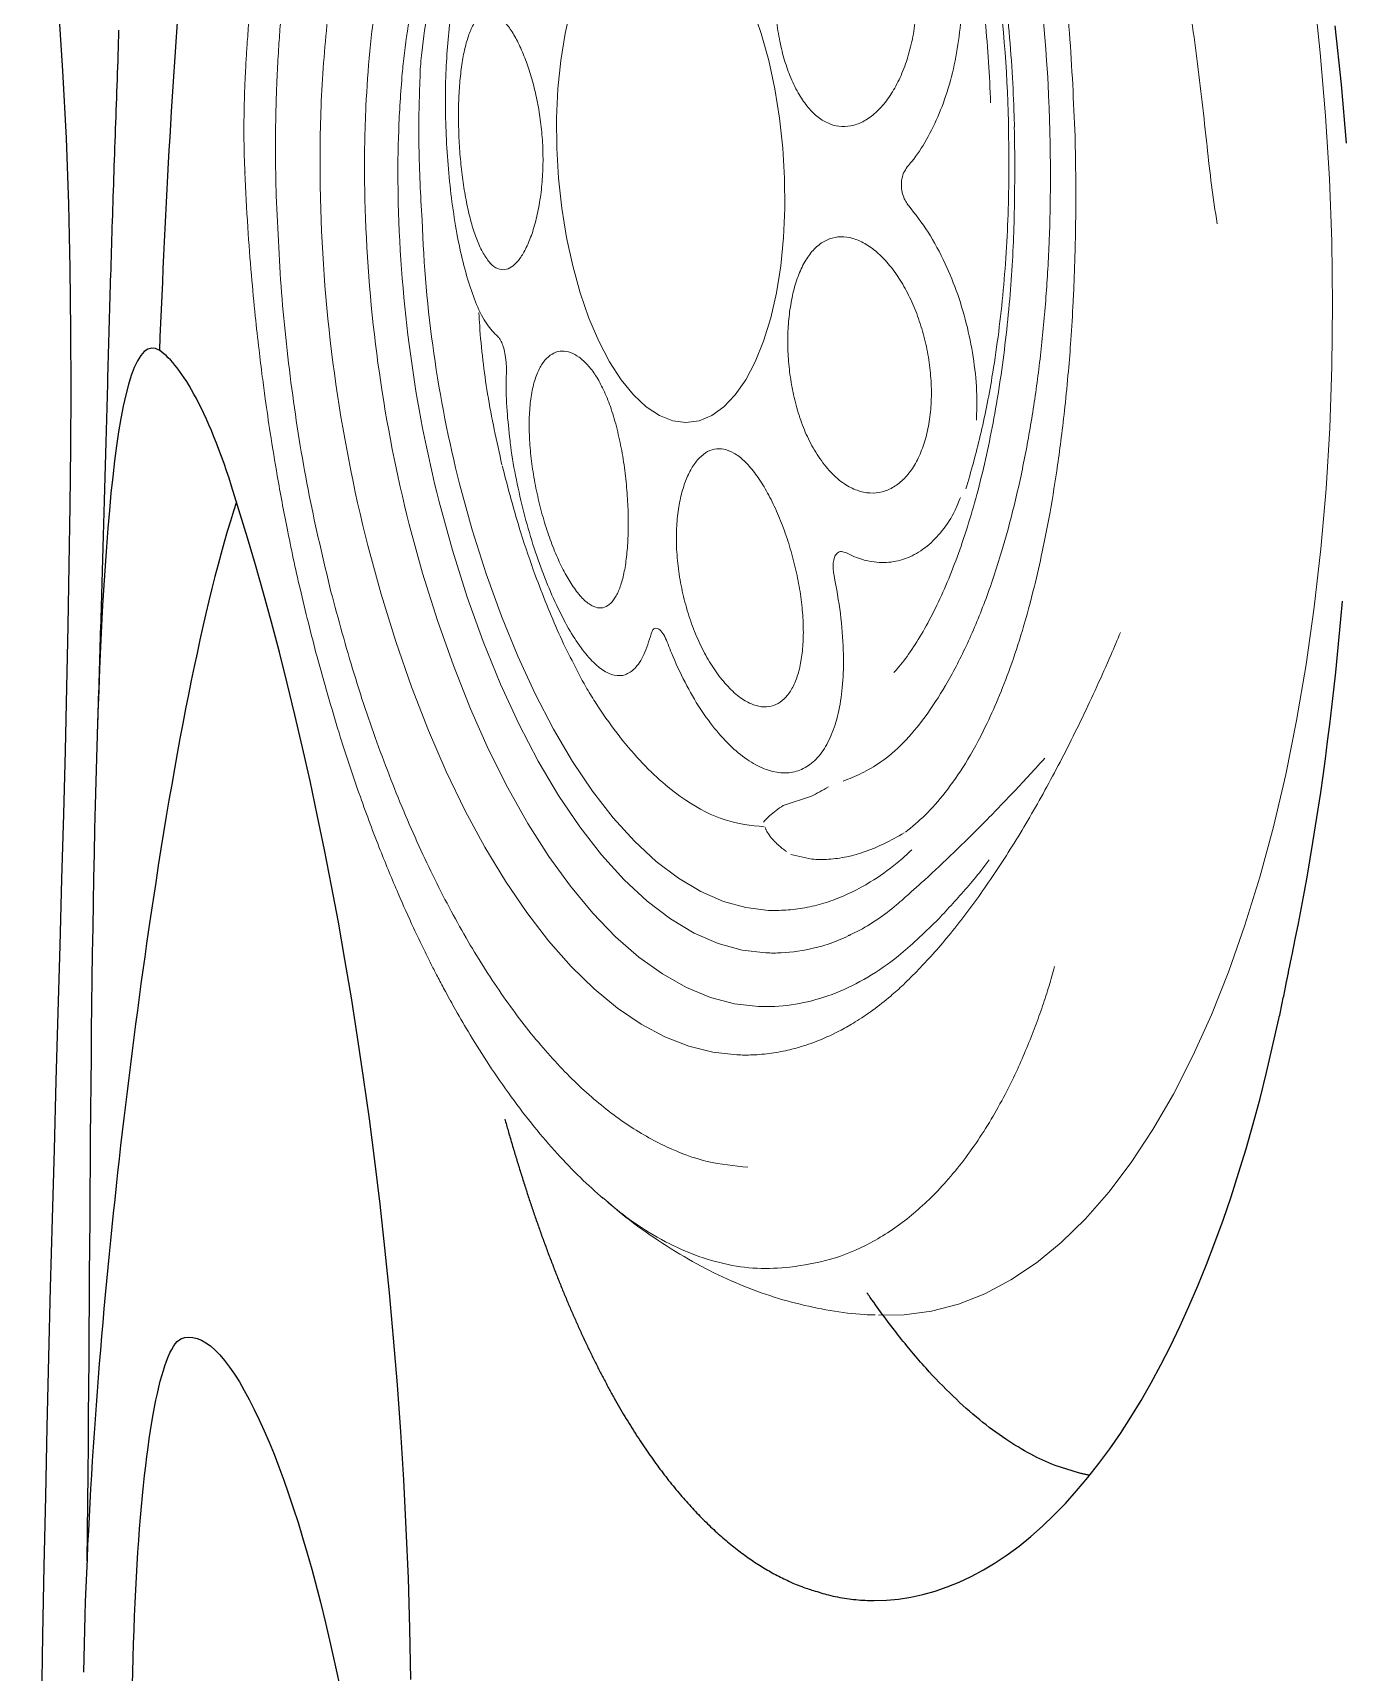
# Model space of a CAD drawing. Extents: x 938 to 1038, y 781 to 934.
# Drawn here: x 1026.444 to 1029.65, y 844.466 to 848.479 of the extents above; entities that cross this region are included whole.
import ezdxf

# ---------------------------------------------------------------- set-up
doc = ezdxf.new("R2010")
doc.units = 0
doc.header["$MEASUREMENT"] = 0
doc.linetypes.add('SLD-Solid', pattern=[0])
doc.layers.add('1', color=4, linetype='Continuous')
doc.layers.add('CL', color=8, linetype='Continuous')

# ---------------------------------------------------------------- blocks, each defined once
blk = doc.blocks.new('JET-HSS-Gatling')
at = {"layer": '1', "color": 3, "linetype": 'SLD-Solid', "lineweight": 15}
for p, q in [((1.1741, 2.8493), (1.2413, 2.8535)), ((1.2413, 2.8535), (1.2413, 2.8535)), ((1.2413, 2.8535), (1.304, 2.8498)), ((0.9744, 2.7868), (1.0405, 2.8159)), ((1.0405, 2.8159), (1.1071, 2.8368)), ((1.1071, 2.8368), (1.1741, 2.8493)), ((0.9092, 2.7495), (0.9744, 2.7868)), ((0.8449, 2.7041), (0.9092, 2.7495)), ((0.7818, 2.6508), (0.8449, 2.7041)), ((0.7201, 2.5898), (0.7818, 2.6508)), ((0.6598, 2.5211), (0.7201, 2.5898)), ((0.6013, 2.445), (0.6598, 2.5211)), ((1.9563, 2.5142), (1.9583, 2.5123)), ((0.5447, 2.3618), (0.6013, 2.445)), ((0.4901, 2.2716), (0.5447, 2.3618)), ((0.4377, 2.1748), (0.4901, 2.2716)), ((0.3876, 2.0716), (0.4377, 2.1748)), ((1.6042, 2.189), (1.6621, 2.1783)), ((1.6621, 2.1783), (1.7196, 2.1593)), ((1.7196, 2.1593), (1.7764, 2.1321)), ((1.7764, 2.1321), (1.8324, 2.0967)), ((1.8324, 2.0967), (1.8874, 2.0534)), ((0.3401, 1.9623), (0.3876, 2.0716)), ((1.6009, 2.0635), (1.543, 2.0744)), ((1.6585, 2.0437), (1.6009, 2.0635)), ((1.8874, 2.0534), (1.941, 2.0023)), ((1.7153, 2.0152), (1.6585, 2.0437)), ((1.7712, 1.9781), (1.7153, 2.0152)), ((1.8259, 1.9326), (1.7712, 1.9781)), ((1.941, 2.0023), (1.9931, 1.9435)), ((0.2952, 1.8473), (0.3401, 1.9623)), ((1.1429, 1.9388), (1.087, 1.8921)), ((1.5153, 1.9451), (1.5729, 1.9339)), ((1.5729, 1.9339), (1.6301, 1.9134)), ((1.8792, 1.8789), (1.8259, 1.9326)), ((1.9931, 1.9435), (2.0436, 1.8774)), ((1.6301, 1.9134), (1.6865, 1.8838)), ((0.2531, 1.7269), (0.2952, 1.8473)), ((1.6865, 1.8838), (1.7418, 1.8451)), ((1.9308, 1.8172), (1.8792, 1.8789)), ((2.0436, 1.8774), (2.0921, 1.8041)), ((1.5014, 1.8416), (1.5559, 1.831)), ((1.5559, 1.831), (1.6099, 1.8117)), ((1.6099, 1.8117), (1.6632, 1.7836)), ((1.7418, 1.8451), (1.7958, 1.7975)), ((1.9806, 1.7478), (1.9308, 1.8172)), ((1.6632, 1.7836), (1.7156, 1.7471)), ((1.7958, 1.7975), (1.8483, 1.7413)), ((2.0921, 1.8041), (2.1386, 1.724)), ((0.2139, 1.6013), (0.2531, 1.7269)), ((1.7156, 1.7471), (1.7666, 1.7021)), ((1.8483, 1.7413), (1.8989, 1.6768)), ((2.0282, 1.6709), (1.9806, 1.7478)), ((1.4367, 1.7092), (1.3866, 1.7241)), ((1.7666, 1.7021), (1.8162, 1.649)), ((2.1386, 1.724), (2.1828, 1.6374)), ((1.8162, 1.649), (1.864, 1.588)), ((1.8989, 1.6768), (1.9474, 1.6043)), ((2.0735, 1.587), (2.0282, 1.6709)), ((2.1828, 1.6374), (2.2245, 1.5446)), ((0.1777, 1.4711), (0.2139, 1.6013)), ((1.3764, 1.5707), (1.4465, 1.5878)), ((1.864, 1.588), (1.9098, 1.5195)), ((1.9474, 1.6043), (1.9935, 1.5241)), ((2.1163, 1.4964), (2.0735, 1.587)), ((2.2245, 1.5446), (2.2637, 1.446)), ((1.9098, 1.5195), (1.9534, 1.4437)), ((1.9935, 1.5241), (2.0371, 1.4366)), ((2.1564, 1.3994), (2.1163, 1.4964)), ((0.1446, 1.3366), (0.1777, 1.4711)), ((2.2637, 1.446), (2.3001, 1.342)), ((1.9534, 1.4437), (1.9946, 1.361)), ((2.0371, 1.4366), (2.0779, 1.3423)), ((2.1936, 1.2966), (2.1564, 1.3994)), ((0.1147, 1.1981), (0.1446, 1.3366)), ((1.9946, 1.361), (2.0332, 1.2719)), ((2.0779, 1.3423), (2.1157, 1.2417)), ((2.3001, 1.342), (2.3335, 1.2329)), ((2.2277, 1.1883), (2.1936, 1.2966)), ((2.0332, 1.2719), (2.0689, 1.1767)), ((2.1157, 1.2417), (2.1503, 1.1351)), ((2.3335, 1.2329), (2.364, 1.1193)), ((0.0882, 1.0562), (0.1147, 1.1981)), ((2.0689, 1.1767), (2.1017, 1.0761)), ((2.2587, 1.0751), (2.2277, 1.1883)), ((2.1503, 1.1351), (2.1816, 1.0233)), ((2.364, 1.1193), (2.3913, 1.0014)), ((0.065, 0.9111), (0.0882, 1.0562)), ((2.1017, 1.0761), (2.1312, 0.9703)), ((2.2863, 0.9574), (2.2587, 1.0751)), ((2.1816, 1.0233), (2.2094, 0.9067)), ((2.1312, 0.9703), (2.1575, 0.8601)), ((2.3913, 1.0014), (2.4153, 0.8799)), ((2.3105, 0.8357), (2.2863, 0.9574)), ((0.0452, 0.7634), (0.065, 0.9111)), ((2.2094, 0.9067), (2.2336, 0.7858)), ((2.1575, 0.8601), (2.1803, 0.7459)), ((0.029, 0.6134), (0.0452, 0.7634)), ((0.0164, 0.4616), (0.029, 0.6134)), ((1.4915, 0.5772), (1.5214, 0.6044)), ((1.5214, 0.6044), (1.5525, 0.6234)), ((1.5525, 0.6234), (1.5844, 0.6339)), ((1.5844, 0.6339), (1.6166, 0.6359)), ((1.6166, 0.6359), (1.6486, 0.6293)), ((1.6486, 0.6293), (1.6801, 0.6142)), ((1.6801, 0.6142), (1.7107, 0.5908)), ((1.4631, 0.5422), (1.4915, 0.5772)), ((1.7107, 0.5908), (1.7398, 0.5594)), ((1.4367, 0.4999), (1.4631, 0.5422)), ((1.7398, 0.5594), (1.7672, 0.5204)), ((1.4126, 0.4509), (1.4367, 0.4999)), ((1.7672, 0.5204), (1.7924, 0.4744)), ((0.0073, 0.3085), (0.0164, 0.4616)), ((1.3912, 0.3957), (1.4126, 0.4509)), ((1.7924, 0.4744), (1.8151, 0.422)), ((1.8151, 0.422), (1.835, 0.3638)), ((1.3727, 0.3352), (1.3912, 0.3957)), ((1.835, 0.3638), (1.8518, 0.3008)), ((1.3573, 0.2701), (1.3727, 0.3352)), ((0.0018, 0.1545), (0.0073, 0.3085)), ((1.8518, 0.3008), (1.8654, 0.2336)), ((1.3454, 0.2014), (1.3573, 0.2701)), ((1.337, 0.13), (1.3454, 0.2014)), ((1.8654, 0.2336), (1.8754, 0.1634)), ((1.8754, 0.1634), (1.8819, 0.0909)), ((0, 0), (0.0018, 0.1545)), ((1.3323, 0.0568), (1.337, 0.13)), ((1.8819, 0.0909), (1.8846, 0.0171)), ((2.2253, 0.0955), (2.2251, 0.0595)), ((2.3613, 0.0355), (2.3631, 0.0814)), ((1.3313, -0.0171), (1.3323, 0.0568)), ((0.0018, -0.1545), (0, 0)), ((1.8846, 0.0171), (1.8836, -0.0568)), ((1.334, -0.0909), (1.3313, -0.0171)), ((1.8836, -0.0568), (1.8789, -0.13)), ((1.3404, -0.1634), (1.334, -0.0909)), ((0.0073, -0.3085), (0.0018, -0.1545)), ((1.8789, -0.13), (1.8705, -0.2014)), ((1.3505, -0.2336), (1.3404, -0.1634)), ((1.364, -0.3008), (1.3505, -0.2336)), ((1.8705, -0.2014), (1.8585, -0.2701)), ((1.8585, -0.2701), (1.8432, -0.3352)), ((1.3809, -0.3638), (1.364, -0.3008)), ((1.8432, -0.3352), (1.8247, -0.3957))]:
    blk.add_line(p, q, dxfattribs=at)
for centre, major_axis, start_param, end_param in [((-0.4508, 0.2089), (0, 3.3621), 4.657165, 4.91331), ((-0.3693, 0.209), (0, 3.1434), 4.671762, 4.913098), ((-0.2315, 0.2087), (0, 2.8916), 4.657166, 4.91331), ((-0.1076, 0.2096), (0, 2.684), 4.669865, 4.913562), ((3.7905, -0.209), (0, 3.5849), 1.515573, 1.771717), ((3.4052, -0.2088), (0, 3.027), 1.515573, 1.771717)]:
    blk.add_ellipse(centre, major_axis=major_axis, ratio=0.87, start_param=start_param, end_param=end_param, dxfattribs=at)
for points, knots in [([(1.9565, 2.5144), (1.9396, 2.5313), (1.8983, 2.5723), (1.8289, 2.6295), (1.7498, 2.6864), (1.6691, 2.7347), (1.5874, 2.7748), (1.5048, 2.8069), (1.4217, 2.8304), (1.3573, 2.844), (1.3206, 2.8473), (1.312, 2.8481)], [0, 0, 0, 0, 0.092993, 0.226305, 0.356267, 0.482979, 0.6067, 0.727796, 0.846682, 0.963797, 1, 1, 1, 1]), ([(0.8126, 2.0295), (0.8181, 2.0449), (0.8296, 2.077), (0.8489, 2.1247), (0.8706, 2.174), (0.8949, 2.2244), (0.9219, 2.2754), (0.9533, 2.3296), (0.9893, 2.3853), (1.0303, 2.4411), (1.0742, 2.4936), (1.1341, 2.5556), (1.2126, 2.62), (1.3099, 2.6747), (1.4112, 2.7086), (1.4783, 2.714), (1.5118, 2.7167)], [0, 0, 0, 0, 0.034824, 0.072374, 0.112663, 0.1557, 0.201495, 0.250055, 0.309431, 0.370884, 0.434414, 0.500019, 0.622532, 0.75007, 0.875175, 1, 1, 1, 1]), ([(1.5118, 2.7167), (1.5387, 2.7166), (1.5925, 2.7165), (1.6728, 2.6984), (1.7525, 2.6674), (1.8298, 2.6225), (1.898, 2.5719), (1.9391, 2.5313), (1.9563, 2.5142)], [0, 0, 0, 0, 0.176436, 0.353137, 0.5301, 0.707323, 0.876868, 1, 1, 1, 1]), ([(2.559, 1.143), (2.546, 1.2066), (2.5216, 1.3264), (2.4805, 1.4866), (2.4413, 1.6205), (2.4052, 1.7296), (2.375, 1.8126), (2.3513, 1.8732), (2.3341, 1.915), (2.3191, 1.9501), (2.3029, 1.9869), (2.2802, 2.0359), (2.2495, 2.0985), (2.2094, 2.1735), (2.1632, 2.2517), (2.1127, 2.3283), (2.0611, 2.398), (2.0094, 2.4608), (1.9733, 2.4981), (1.9557, 2.5163)], [0, 0, 0, 0, 0.106658, 0.200778, 0.282759, 0.352739, 0.410209, 0.448322, 0.477641, 0.498229, 0.523773, 0.557709, 0.607024, 0.66766, 0.738328, 0.808454, 0.875632, 0.939412, 1, 1, 1, 1]), ([(1.5973, 2.4652), (1.6301, 2.4595), (1.6955, 2.448), (1.7922, 2.4041), (1.8868, 2.341), (1.9784, 2.2575), (2.0662, 2.1547), (2.1494, 2.0334), (2.2273, 1.8947), (2.2992, 1.7398), (2.3645, 1.5702), (2.4224, 1.3871), (2.4732, 1.1929), (2.5001, 1.0553), (2.5136, 0.9865)], [0, 0, 0, 0, 0.083333, 0.166667, 0.25, 0.333333, 0.416667, 0.5, 0.583333, 0.666667, 0.75, 0.833333, 0.916667, 1, 1, 1, 1]), ([(1.185, 2.0469), (1.185, 2.0469), (1.1957, 2.0559), (1.2222, 2.076), (1.2634, 2.1042), (1.306, 2.1283), (1.352, 2.1506), (1.3997, 2.1685), (1.4499, 2.1818), (1.4968, 2.1895), (1.5348, 2.1921), (1.571, 2.192), (1.5915, 2.1901), (1.6042, 2.189)], [0, 0, 0, 0, 0.000002, 0.080793, 0.193216, 0.30213, 0.388292, 0.523186, 0.641729, 0.744268, 0.85468, 0.909886, 1, 1, 1, 1]), ([(0.5924, 1.2254), (0.6014, 1.2429), (0.6369, 1.3122), (0.7004, 1.4281), (0.7834, 1.5663), (0.8679, 1.6931), (0.9531, 1.8074), (1.0245, 1.8916), (1.0814, 1.9519), (1.1168, 1.9866), (1.1514, 2.0185), (1.1717, 2.0357), (1.185, 2.0469)], [0, 0, 0, 0, 0.047927, 0.189273, 0.33146, 0.472864, 0.615132, 0.756548, 0.827223, 0.897894, 0.933233, 1, 1, 1, 1]), ([(1.543, 2.0744), (1.5329, 2.0753), (1.4959, 2.0787), (1.4317, 2.0755), (1.3508, 2.0574), (1.2705, 2.0244), (1.2012, 1.9843), (1.1593, 1.9516), (1.1432, 1.939)], [0, 0, 0, 0, 0.074834, 0.274554, 0.475512, 0.675319, 0.875127, 1, 1, 1, 1]), ([(1.3048, 1.9158), (1.3211, 1.9219), (1.3512, 1.933), (1.4089, 1.945), (1.4628, 1.9496), (1.5027, 1.9462), (1.5153, 1.9451)], [0, 0, 0, 0, 0.23448, 0.429958, 0.821288, 1, 1, 1, 1]), ([(1.087, 1.8921), (1.0621, 1.869), (1.0248, 1.8344), (0.9801, 1.7883), (0.9605, 1.7654), (0.9533, 1.7571)], [0, 0, 0, 0, 0.5589873, 0.83844, 1, 1, 1, 1]), ([(1.1514, 1.8231), (1.1635, 1.8328), (1.1919, 1.8553), (1.2371, 1.8835), (1.2783, 1.9057), (1.3033, 1.9146), (1.3108, 1.9173)], [0, 0, 0, 0, 0.227114, 0.531205, 0.859261, 1, 1, 1, 1]), ([(0.7992, 1.5188), (0.8018, 1.5213), (0.8329, 1.5515), (0.8902, 1.604), (0.9708, 1.6761), (1.0484, 1.7418), (1.1081, 1.7902), (1.1419, 1.816), (1.1512, 1.823)], [0, 0, 0, 0, 0.020214, 0.248004, 0.470016, 0.69289, 0.915967, 1, 1, 1, 1]), ([(1.1405, 1.7193), (1.1531, 1.7292), (1.1884, 1.7568), (1.2551, 1.7968), (1.3253, 1.8253), (1.3881, 1.8394), (1.4274, 1.8436), (1.4652, 1.8446), (1.4872, 1.8428), (1.5014, 1.8416)], [0, 0, 0, 0, 0.108436, 0.302375, 0.560568, 0.689551, 0.818549, 0.883022, 1, 1, 1, 1]), ([(1.3863, 1.7242), (1.3863, 1.7242), (1.3736, 1.7263), (1.3462, 1.7287), (1.2866, 1.7247), (1.2231, 1.7079), (1.1732, 1.6845), (1.156, 1.6764)], [0, 0, 0, 0, 0.0000039, 0.203726, 0.4074939, 0.7949562, 1, 1, 1, 1]), ([(1.3866, 1.7241), (1.3866, 1.7241), (1.3865, 1.7241), (1.3864, 1.7242), (1.3864, 1.7242), (1.3863, 1.7242)], [0, 0, 0, 0, 0.313019, 0.656517, 1, 1, 1, 1]), ([(1.4953, 1.6368), (1.4946, 1.6392), (1.4938, 1.6422), (1.4908, 1.6495), (1.4822, 1.6652), (1.4666, 1.6838), (1.4532, 1.6957), (1.4466, 1.7015)], [0, 0, 0, 0, 0.064952, 0.077897, 0.212974, 0.612518, 1, 1, 1, 1]), ([(0.6157, 0.0058), (0.6161, 0.0137), (0.6167, 0.0265), (0.6177, 0.0463), (0.6189, 0.0684), (0.6208, 0.1002), (0.6238, 0.1456), (0.6277, 0.1966), (0.632, 0.2462), (0.6369, 0.2974), (0.6425, 0.3513), (0.651, 0.4228), (0.6608, 0.4976), (0.6739, 0.5823), (0.6874, 0.6614), (0.7018, 0.737), (0.7198, 0.8225), (0.7415, 0.9153), (0.768, 1.0123), (0.7973, 1.1079), (0.8298, 1.2012), (0.8666, 1.2902), (0.9024, 1.3657), (0.9443, 1.4428), (0.9921, 1.5178), (1.0475, 1.585), (1.1, 1.638), (1.1358, 1.663), (1.1531, 1.6752)], [0, 0, 0, 0, 0.0102, 0.016575, 0.025763, 0.038933, 0.057956, 0.085006, 0.105873, 0.123374, 0.152941, 0.177736, 0.219724, 0.254777, 0.295478, 0.331404, 0.363909, 0.421732, 0.472603, 0.518682, 0.581209, 0.637573, 0.689393, 0.737658, 0.811463, 0.878836, 0.941481, 1, 1, 1, 1]), ([(1.4465, 1.5879), (1.4592, 1.5955), (1.4811, 1.6087), (1.4928, 1.6207), (1.4978, 1.6258)], [0, 0, 0, 0, 0.579617, 1, 1, 1, 1]), ([(1.4978, 1.6369), (1.5291, 1.6311), (1.5923, 1.6192), (1.6722, 1.57), (1.7378, 1.512), (1.79, 1.4535), (1.8402, 1.3839), (1.8794, 1.3188), (1.9013, 1.2765), (1.908, 1.2636)], [0, 0, 0, 0, 0.209599, 0.423223, 0.551018, 0.678812, 0.810318, 0.941824, 1, 1, 1, 1]), ([(1.333, 1.5506), (1.3477, 1.5578), (1.3624, 1.565), (1.3764, 1.5707), (1.3764, 1.5707)], [0, 0, 0, 0, 0.999979, 1, 1, 1, 1]), ([(1.2958, 1.5392), (1.2807, 1.5345), (1.2507, 1.5252), (1.1985, 1.5), (1.1421, 1.4591), (1.0843, 1.3987), (1.027, 1.3236), (0.9712, 1.2336), (0.9174, 1.1277), (0.8701, 1.0149), (0.8292, 0.8983), (0.7943, 0.7808), (0.7634, 0.6571), (0.7367, 0.528), (0.7143, 0.394), (0.6964, 0.2561), (0.6854, 0.1387), (0.6802, 0.0616), (0.6778, 0.0195), (0.6769, 0.0012), (0.6764, -0.0112)], [0, 0, 0, 0, 0.058275, 0.116544, 0.182109, 0.247932, 0.313649, 0.384625, 0.455769, 0.526743, 0.587384, 0.648024, 0.707943, 0.767859, 0.827732, 0.887601, 0.947268, 0.977084, 0.984536, 1, 1, 1, 1]), ([(1.6993, 1.1742), (1.6971, 1.1815), (1.687, 1.2147), (1.6656, 1.2712), (1.633, 1.3383), (1.5964, 1.3962), (1.5574, 1.4435), (1.5169, 1.4789), (1.4763, 1.5017), (1.4368, 1.511), (1.3993, 1.507), (1.3652, 1.4891), (1.3352, 1.4583), (1.3103, 1.4147), (1.2909, 1.3597), (1.2779, 1.2944), (1.2712, 1.2175), (1.2715, 1.1305), (1.2784, 1.0673), (1.2818, 1.0357)], [0, 0, 0, 0, 0.017086, 0.077681, 0.138269, 0.198172, 0.258071, 0.317615, 0.377157, 0.436674, 0.49619, 0.55602, 0.615851, 0.676352, 0.736856, 0.798484, 0.860118, 0.930054, 1, 1, 1, 1]), ([(1.5777, 1.2651), (1.5686, 1.2775), (1.5503, 1.3023), (1.5222, 1.3266), (1.4952, 1.3409), (1.4701, 1.3459), (1.4465, 1.3419), (1.425, 1.3294), (1.4063, 1.3086), (1.3906, 1.2804), (1.3785, 1.2451), (1.37, 1.204), (1.3656, 1.1579), (1.3651, 1.1081), (1.3685, 1.0559), (1.3757, 1.0024), (1.3865, 0.9493), (1.4005, 0.8977), (1.4174, 0.8496), (1.4368, 0.8059), (1.4581, 0.7685), (1.4809, 0.7387), (1.5046, 0.7177), (1.5284, 0.7062), (1.552, 0.7046), (1.5743, 0.712), (1.5951, 0.7281), (1.6139, 0.7515), (1.6303, 0.7821), (1.6441, 0.8194), (1.6545, 0.8627), (1.6609, 0.9115), (1.6626, 0.9641), (1.6596, 1.0192), (1.6515, 1.0746), (1.639, 1.1285), (1.6221, 1.179), (1.6018, 1.2259), (1.5858, 1.2519), (1.5777, 1.2651)], [0, 0, 0, 0, 0.0302064, 0.0604105, 0.0869265, 0.1134417, 0.1397102, 0.1659788, 0.1921723, 0.2183666, 0.2446344, 0.2709036, 0.2973913, 0.3238809, 0.3507245, 0.3775703, 0.4048735, 0.4321783, 0.4599481, 0.4877177, 0.5157205, 0.5437183, 0.5712666, 0.5988057, 0.6249466, 0.651085, 0.6759795, 0.7008794, 0.7261508, 0.7514279, 0.7781169, 0.8048084, 0.8325658, 0.8603226, 0.8883073, 0.9162897, 0.9439489, 0.9716057, 1, 1, 1, 1]), ([(0.7624, -0.028), (0.7628, -0.0213), (0.765, 0.0238), (0.7705, 0.1023), (0.7793, 0.2048), (0.7903, 0.3001), (0.8041, 0.395), (0.821, 0.4915), (0.8408, 0.5877), (0.8632, 0.6806), (0.888, 0.7694), (0.9148, 0.8533), (0.9436, 0.932), (0.9741, 1.0052), (1.0063, 1.0728), (1.0398, 1.1341), (1.0742, 1.189), (1.1088, 1.2357), (1.1355, 1.2672), (1.15, 1.2804), (1.1531, 1.2832)], [0, 0, 0, 0, 0.011485, 0.077613, 0.136037, 0.190529, 0.247168, 0.308671, 0.370596, 0.432748, 0.494966, 0.557033, 0.618591, 0.680213, 0.741971, 0.803559, 0.864731, 0.925255, 0.984201, 1, 1, 1, 1]), ([(2.0119, 0.9817), (1.9967, 1.0317), (1.966, 1.1327), (1.9275, 1.2196), (1.908, 1.2636)], [0, 0, 0, 0, 0.494736, 1, 1, 1, 1]), ([(1.9715, 1.042), (1.9632, 1.0632), (1.9467, 1.1058), (1.9197, 1.1576), (1.8918, 1.199), (1.8638, 1.2273), (1.8361, 1.2426), (1.8095, 1.2432), (1.7837, 1.2288), (1.7594, 1.1981), (1.7456, 1.1631), (1.7387, 1.1456)], [0, 0, 0, 0, 0.105651, 0.21186, 0.31807, 0.42547, 0.532874, 0.642276, 0.751686, 0.875834, 1, 1, 1, 1]), ([(1.7387, 1.1456), (1.7376, 1.143), (1.7352, 1.137), (1.7298, 1.1323), (1.7228, 1.1324), (1.7145, 1.1395), (1.706, 1.1541), (1.7015, 1.1675), (1.6993, 1.1742)], [0, 0, 0, 0, 0.130196, 0.289219, 0.442004, 0.610949, 0.805825, 1, 1, 1, 1]), ([(2.6498, -0.0528), (2.6508, -0.0078), (2.6527, 0.0764), (2.6522, 0.1941), (2.6501, 0.2944), (2.6469, 0.3776), (2.6435, 0.4455), (2.6394, 0.5136), (2.6334, 0.5956), (2.6237, 0.7023), (2.6091, 0.8312), (2.5883, 0.9818), (2.5692, 1.0867), (2.559, 1.143)], [0, 0, 0, 0, 0.109187, 0.204658, 0.286514, 0.35451, 0.408702, 0.453846, 0.523255, 0.612373, 0.721287, 0.850284, 1, 1, 1, 1]), ([(1.9235, 1.0129), (1.9168, 1.0238), (1.9034, 1.0454), (1.8836, 1.0646), (1.865, 1.0738), (1.8479, 1.074), (1.8318, 1.0652), (1.8171, 1.048), (1.8041, 1.0224), (1.793, 0.9892), (1.7841, 0.949), (1.7775, 0.9029), (1.7736, 0.8521), (1.7723, 0.7979), (1.7739, 0.742), (1.7787, 0.6863), (1.7867, 0.6327), (1.7977, 0.5836), (1.8118, 0.5405), (1.8282, 0.5048), (1.8465, 0.4767), (1.8659, 0.4562), (1.8861, 0.4434), (1.9068, 0.4383), (1.9269, 0.4416), (1.9462, 0.4534), (1.9635, 0.474), (1.9782, 0.5029), (1.9896, 0.5396), (1.9975, 0.5826), (2.0016, 0.6308), (2.002, 0.6823), (1.9988, 0.736), (1.9923, 0.7897), (1.9828, 0.8424), (1.9708, 0.8924), (1.9566, 0.9383), (1.9408, 0.9797), (1.9293, 1.0018), (1.9235, 1.0129)], [0, 0, 0, 0, 0.029882, 0.059765, 0.08602, 0.112278, 0.138759, 0.165243, 0.192078, 0.218916, 0.246209, 0.273504, 0.301265, 0.329026, 0.357029, 0.385028, 0.412595, 0.440154, 0.466329, 0.4925, 0.517406, 0.542317, 0.567565, 0.592819, 0.619479, 0.646142, 0.673886, 0.701629, 0.729616, 0.757601, 0.78527, 0.812936, 0.840111, 0.867285, 0.89401, 0.920734, 0.947136, 0.973537, 1, 1, 1, 1]), ([(1.2475, 0.9827), (1.2432, 0.9853), (1.2237, 0.997), (1.1877, 1.0105), (1.14, 1.0152), (1.0933, 1.0055), (1.049, 0.9828), (1.009, 0.9465), (0.9784, 0.9077), (0.9641, 0.8775), (0.9591, 0.8672)], [0, 0, 0, 0, 0.041855, 0.19029, 0.338711, 0.485452, 0.632183, 0.778044, 0.923899, 1, 1, 1, 1]), ([(1.2818, 1.0357), (1.2822, 1.0309), (1.2833, 1.0202), (1.2822, 1.0046), (1.2781, 0.9903), (1.2704, 0.9802), (1.2595, 0.9769), (1.2515, 0.9808), (1.2475, 0.9827)], [0, 0, 0, 0, 0.130196, 0.289219, 0.442004, 0.610949, 0.805825, 1, 1, 1, 1]), ([(2.0495, 0.6491), (2.0495, 0.6509), (2.0488, 0.6787), (2.0426, 0.7357), (2.0311, 0.8173), (2.0146, 0.8972), (1.9949, 0.9737), (1.9793, 1.0192), (1.9715, 1.042)], [0, 0, 0, 0, 0.01374, 0.211727, 0.409699, 0.606499, 0.803289, 1, 1, 1, 1]), ([(2.073, 0.7095), (2.0625, 0.7658), (2.0449, 0.86), (2.0213, 0.9468), (2.0119, 0.9817)], [0, 0, 0, 0, 0.597821, 1, 1, 1, 1]), ([(2.5136, 0.9865), (2.5265, 0.9074), (2.5524, 0.7491), (2.5742, 0.5001), (2.5843, 0.2471), (2.5792, 0.0785), (2.5766, -0.0058)], [0, 0, 0, 0, 0.25, 0.5, 0.75, 1, 1, 1, 1]), ([(0.7757, -0.0417), (0.7801, 0.0298), (0.7868, 0.138), (0.804, 0.2782), (0.8199, 0.3822), (0.8388, 0.4832), (0.8646, 0.5975), (0.8987, 0.7225), (0.9292, 0.806), (0.9445, 0.8477)], [0, 0, 0, 0, 0.215379, 0.326076, 0.43678, 0.547811, 0.658846, 0.829425, 1, 1, 1, 1]), ([(1.2992, 0.7424), (1.2903, 0.7566), (1.2725, 0.7849), (1.242, 0.8143), (1.2108, 0.8332), (1.18, 0.8421), (1.1493, 0.8413), (1.1199, 0.8313), (1.0925, 0.8124), (1.0682, 0.7855), (1.0475, 0.7512), (1.0309, 0.711), (1.0189, 0.6655), (1.0118, 0.6165), (1.0098, 0.565), (1.0127, 0.5126), (1.0207, 0.4606), (1.0331, 0.4102), (1.0499, 0.3632), (1.0704, 0.3203), (1.094, 0.2831), (1.1202, 0.2523), (1.148, 0.2293), (1.1768, 0.2143), (1.2057, 0.2083), (1.2338, 0.2115), (1.2604, 0.2241), (1.2847, 0.2456), (1.306, 0.2757), (1.3237, 0.3124), (1.3376, 0.355), (1.3476, 0.4008), (1.3537, 0.4493), (1.3558, 0.4993), (1.3538, 0.5501), (1.3475, 0.6013), (1.3365, 0.6511), (1.3209, 0.6998), (1.3066, 0.7278), (1.2992, 0.7424)], [0, 0, 0, 0, 0.0313687, 0.0627342, 0.0904991, 0.1182616, 0.1455166, 0.1727696, 0.1995595, 0.226348, 0.2527917, 0.2792349, 0.3054794, 0.331724, 0.3579199, 0.3841165, 0.4104125, 0.4367099, 0.4632506, 0.4897933, 0.5167114, 0.5436318, 0.5710205, 0.5984107, 0.6262483, 0.654085, 0.6820732, 0.7100553, 0.7374185, 0.7647729, 0.7906278, 0.816482, 0.8413128, 0.8661493, 0.8916372, 0.9171302, 0.9440604, 0.9709925, 1, 1, 1, 1]), ([(2.103, 0.3317), (2.1031, 0.3422), (2.1041, 0.4092), (2.0983, 0.5372), (2.082, 0.6487), (2.0735, 0.7068)], [0, 0, 0, 0, 0.081551, 0.521265, 1, 1, 1, 1]), ([(0.9067, 0.6816), (0.9045, 0.661), (0.8995, 0.614), (0.9016, 0.5367), (0.9112, 0.453), (0.9291, 0.3708), (0.9555, 0.2894), (0.9904, 0.2117), (1.0196, 0.1678), (1.0342, 0.1459)], [0, 0, 0, 0, 0.109227, 0.249518, 0.389815, 0.532722, 0.675639, 0.837807, 1, 1, 1, 1]), ([(2.0462, 0.4815), (2.0468, 0.4881), (2.0499, 0.5178), (2.0525, 0.5727), (2.0505, 0.6242), (2.0495, 0.6491)], [0, 0, 0, 0, 0.127403, 0.579223, 1, 1, 1, 1]), ([(2.061, 0.3929), (2.0597, 0.3944), (2.0567, 0.3977), (2.0523, 0.4073), (2.0483, 0.4218), (2.0455, 0.4407), (2.0446, 0.4623), (2.0456, 0.4751), (2.0462, 0.4815)], [0, 0, 0, 0, 0.130197, 0.28922, 0.442004, 0.610949, 0.805826, 1, 1, 1, 1]), ([(2.123, 0.2542), (2.118, 0.2737), (2.1072, 0.3153), (2.0864, 0.3633), (2.0695, 0.383), (2.061, 0.3929)], [0, 0, 0, 0, 0.3058509, 0.652899, 1, 1, 1, 1]), ([(2.1024, 0.3319), (2.1025, 0.3318), (2.1027, 0.3317), (2.1029, 0.3317), (2.103, 0.3317)], [0, 0, 0, 0, 0.70168, 1, 1, 1, 1]), ([(0.284, 0.2447), (0.2865, 0.213), (0.2914, 0.1496), (0.2939, 0.0857), (0.2951, 0.0537)], [0, 0, 0, 0, 0.497933, 1, 1, 1, 1]), ([(2.1128, -0.423), (2.1128, -0.4229), (2.1183, -0.4046), (2.1271, -0.3591), (2.1384, -0.2881), (2.1464, -0.21), (2.1513, -0.1285), (2.1527, -0.0455), (2.1507, 0.0368), (2.1451, 0.1156), (2.1362, 0.1902), (2.1275, 0.2327), (2.123, 0.2542)], [0, 0, 0, 0, 0.000765, 0.110863, 0.220956, 0.331004, 0.44105, 0.551678, 0.662306, 0.774174, 0.886047, 1, 1, 1, 1]), ([(2.0818, 0.1869), (2.0768, 0.1961), (2.0667, 0.2145), (2.0498, 0.2283), (2.0325, 0.2321), (2.0151, 0.2267), (1.9973, 0.2122), (1.9797, 0.189), (1.9629, 0.1574), (1.9476, 0.1185), (1.9347, 0.0734), (1.9249, 0.0243), (1.9189, -0.0274), (1.9167, -0.0791), (1.9183, -0.13), (1.923, -0.1788), (1.9308, -0.2252), (1.9411, -0.2688), (1.9537, -0.308), (1.9682, -0.3423), (1.9841, -0.3696), (2.0009, -0.389), (2.018, -0.3992), (2.0348, -0.4001), (2.051, -0.3913), (2.0662, -0.3736), (2.0799, -0.3471), (2.092, -0.3133), (2.1021, -0.2728), (2.1103, -0.2274), (2.1163, -0.1779), (2.12, -0.1262), (2.1214, -0.0733), (2.1205, -0.021), (2.1173, 0.0295), (2.1117, 0.0769), (2.104, 0.1196), (2.0942, 0.1576), (2.086, 0.177), (2.0818, 0.1869)], [0, 0, 0, 0, 0.030396, 0.060795, 0.08804, 0.115287, 0.143037, 0.170786, 0.198789, 0.226788, 0.254382, 0.281967, 0.30819, 0.33441, 0.359333, 0.384261, 0.409477, 0.434699, 0.461317, 0.487938, 0.515662, 0.543386, 0.571376, 0.599364, 0.627046, 0.654725, 0.681915, 0.709103, 0.735839, 0.762575, 0.788984, 0.815393, 0.841622, 0.867852, 0.894053, 0.920254, 0.946574, 0.972895, 1, 1, 1, 1]), ([(1.0342, 0.1459), (1.0364, 0.1425), (1.0413, 0.1351), (1.0465, 0.1204), (1.0492, 0.1025), (1.0477, 0.0828), (1.0415, 0.064), (1.0344, 0.0555), (1.0309, 0.0512)], [0, 0, 0, 0, 0.130196, 0.289219, 0.442003, 0.610949, 0.805825, 1, 1, 1, 1]), ([(0.2951, 0.0537), (0.2977, -0.0185), (0.3028, -0.1609), (0.3189, -0.3705), (0.3404, -0.5723), (0.3672, -0.7655), (0.3983, -0.9502), (0.4229, -1.0675), (0.435, -1.1255)], [0, 0, 0, 0, 0.177758, 0.350785, 0.519308, 0.683545, 0.843707, 1, 1, 1, 1]), ([(1.0309, 0.0512), (1.0269, 0.0471), (1.0088, 0.0285), (0.9783, -0.0111), (0.9425, -0.0724), (0.9124, -0.1423), (0.8889, -0.2181), (0.8729, -0.2982), (0.8647, -0.3804), (0.8648, -0.4624), (0.873, -0.5422), (0.8896, -0.6172), (0.9138, -0.6858), (0.9452, -0.7454), (0.9828, -0.7949), (1.0257, -0.832), (1.0743, -0.8566), (1.1276, -0.8666), (1.1642, -0.8581), (1.1825, -0.8538)], [0, 0, 0, 0, 0.017086, 0.077681, 0.138269, 0.198172, 0.258071, 0.317615, 0.377156, 0.436673, 0.49619, 0.55602, 0.615851, 0.676352, 0.736856, 0.798484, 0.860118, 0.930054, 1, 1, 1, 1]), ([(2.2251, 0.0595), (2.2251, 0.0595), (2.2237, 0.0004), (2.2206, -0.1115), (2.2086, -0.222), (2.203, -0.2739)], [0, 0, 0, 0, 0.000007, 0.529922, 1, 1, 1, 1]), ([(2.2804, 0.0491), (2.2798, 0.0375), (2.2768, -0.0217), (2.2677, -0.1282), (2.2541, -0.2288), (2.2451, -0.282), (2.2438, -0.2897)], [0, 0, 0, 0, 0.100471, 0.512922, 0.929534, 1, 1, 1, 1]), ([(0.6787, -0.9865), (0.6658, -0.9074), (0.6399, -0.7491), (0.6181, -0.5001), (0.6081, -0.2471), (0.6132, -0.0785), (0.6157, 0.0058)], [0, 0, 0, 0, 0.25, 0.5, 0.75, 1, 1, 1, 1]), ([(2.4697, 0.0234), (2.4663, -0.0335), (2.4606, -0.1267), (2.4459, -0.2537), (2.4252, -0.3939), (2.3909, -0.5632), (2.337, -0.7527), (2.2715, -0.9253), (2.2015, -1.0655), (2.1306, -1.1766), (2.0618, -1.2628), (1.9993, -1.3245), (1.9596, -1.3548), (1.9451, -1.3659)], [0, 0, 0, 0, 0.09169, 0.150519, 0.209337, 0.327212, 0.445034, 0.562877, 0.680719, 0.770033, 0.859578, 0.948891, 1, 1, 1, 1]), ([(2.062, -1.052), (2.0724, -1.0359), (2.1049, -0.9855), (2.1554, -0.8899), (2.2101, -0.7611), (2.2585, -0.6166), (2.2961, -0.4706), (2.3239, -0.3274), (2.3453, -0.1793), (2.3565, -0.0574), (2.3605, 0.0197), (2.3613, 0.0355)], [0, 0, 0, 0, 0.06262, 0.195551, 0.328905, 0.461838, 0.604644, 0.712946, 0.820335, 0.963143, 1, 1, 1, 1]), ([(0.8149, -0.8629), (0.8117, -0.8448), (0.8024, -0.792), (0.7893, -0.7026), (0.7766, -0.5942), (0.7671, -0.4841), (0.7608, -0.3726), (0.7576, -0.2605), (0.7577, -0.15), (0.7599, -0.0725), (0.7617, -0.0325), (0.7619, -0.0278)], [0, 0, 0, 0, 0.069066, 0.200543, 0.332094, 0.463702, 0.595352, 0.727032, 0.858727, 0.983492, 1, 1, 1, 1]), ([(2.5766, -0.0058), (2.5762, -0.0137), (2.5756, -0.0265), (2.5745, -0.0463), (2.5732, -0.0684), (2.5711, -0.1002), (2.5678, -0.1456), (2.5632, -0.1966), (2.5581, -0.2462), (2.5522, -0.2974), (2.5453, -0.3513), (2.5348, -0.4228), (2.5224, -0.4976), (2.5059, -0.5823), (2.4885, -0.6614), (2.4698, -0.737), (2.4463, -0.8225), (2.4174, -0.9153), (2.3824, -1.0123), (2.3435, -1.1079), (2.3, -1.2012), (2.2515, -1.2902), (2.2048, -1.3657), (2.1506, -1.4428), (2.0884, -1.5178), (2.0194, -1.585), (1.9534, -1.638), (1.9104, -1.663), (1.8897, -1.6752)], [0, 0, 0, 0, 0.0102, 0.016575, 0.025763, 0.038933, 0.057956, 0.085006, 0.105873, 0.123374, 0.152941, 0.177736, 0.219724, 0.254777, 0.295479, 0.331404, 0.363909, 0.421732, 0.472603, 0.518682, 0.581209, 0.637573, 0.689393, 0.737658, 0.811463, 0.878836, 0.941481, 1, 1, 1, 1]), ([(1.2845, -0.1492), (1.2782, -0.1373), (1.2656, -0.1137), (1.2429, -0.0875), (1.2178, -0.069), (1.1905, -0.0589), (1.1615, -0.0577), (1.1316, -0.0657), (1.1018, -0.083), (1.0733, -0.1088), (1.047, -0.1427), (1.024, -0.1831), (1.0048, -0.229), (0.9901, -0.2787), (0.9803, -0.3311), (0.9756, -0.3843), (0.9763, -0.4371), (0.982, -0.4879), (0.9928, -0.5355), (1.0082, -0.5785), (1.0279, -0.6157), (1.051, -0.6464), (1.0772, -0.6694), (1.1055, -0.6844), (1.1352, -0.6906), (1.1654, -0.6881), (1.1952, -0.6765), (1.2237, -0.6563), (1.25, -0.6276), (1.2735, -0.5914), (1.2931, -0.5483), (1.3085, -0.4997), (1.319, -0.4469), (1.3247, -0.3922), (1.3253, -0.3373), (1.3215, -0.2848), (1.3134, -0.236), (1.3017, -0.1896), (1.2904, -0.1632), (1.2845, -0.1492)], [0, 0, 0, 0, 0.026961, 0.053928, 0.080851, 0.107776, 0.135596, 0.163415, 0.191383, 0.219349, 0.246957, 0.274563, 0.301675, 0.328785, 0.355461, 0.382135, 0.408506, 0.434876, 0.461091, 0.487307, 0.513516, 0.539726, 0.566078, 0.592432, 0.619069, 0.645707, 0.672755, 0.699804, 0.727332, 0.754862, 0.782791, 0.810719, 0.838629, 0.866531, 0.893521, 0.920503, 0.945925, 0.971348, 1, 1, 1, 1]), ([(2.6077, -0.453), (2.6101, -0.439), (2.6155, -0.4072), (2.6222, -0.3617), (2.6278, -0.3203), (2.6323, -0.2839), (2.6368, -0.2439), (2.6418, -0.1923), (2.6469, -0.1271), (2.6488, -0.0791), (2.6498, -0.0528)], [0, 0, 0, 0, 0.105991, 0.240604, 0.342909, 0.417765, 0.513714, 0.642736, 0.8045, 1, 1, 1, 1]), ([(2.6484, -0.0536), (2.6498, -0.0534), (2.6517, -0.0532), (2.6497, -0.0529), (2.6491, -0.0528)], [0, 0, 0, 0, 0.694797, 1, 1, 1, 1]), ([(0.8592, -0.7289), (0.8563, -0.7128), (0.8481, -0.6658), (0.8367, -0.586), (0.826, -0.4891), (0.8186, -0.3905), (0.8143, -0.2909), (0.8131, -0.1907), (0.815, -0.1241), (0.8159, -0.0908)], [0, 0, 0, 0, 0.080367, 0.233434, 0.386614, 0.539884, 0.693216, 0.846586, 1, 1, 1, 1]), ([(2.1769, -0.4075), (2.1847, -0.372), (2.1945, -0.3279), (2.2016, -0.2827), (2.203, -0.2739)], [0, 0, 0, 0, 0.805779, 1, 1, 1, 1]), ([(2.2438, -0.2897), (2.237, -0.3252), (2.2283, -0.371), (2.2169, -0.4152), (2.2143, -0.4252)], [0, 0, 0, 0, 0.772737, 1, 1, 1, 1])]:
    blk.add_open_spline(points, degree=3, knots=knots, dxfattribs=at)
blk = doc.blocks.new('VISTA')
at = {"layer": '1', "color": 3, "linetype": 'Continuous'}
for points in [[(91.6507, 46.6578), (91.6587, 46.6962), (91.6664, 46.7349), (91.6739, 46.7739), (91.6813, 46.8132), (91.6884, 46.8529), (91.6953, 46.8928), (91.702, 46.933), (91.7085, 46.9734), (91.7148, 47.0142), (91.7209, 47.0552), (91.7268, 47.0965), (91.7325, 47.1381), (91.7379, 47.18), (91.7432, 47.2221), (91.7483, 47.2644), (91.7531, 47.307), (91.7578, 47.3499), (91.7622, 47.393), (91.7665, 47.4364), (91.7705, 47.48), (91.7744, 47.5239)], [(91.7842, 48.6448), (91.7717, 48.7883), (91.756, 48.9321)], [(88.9107, 48.7839), (88.9162, 48.8688), (88.922, 48.9531)], [(88.567, 50.0357), (88.5701, 49.978), (88.5733, 49.9199), (88.5766, 49.8614), (88.5799, 49.8026), (88.5833, 49.7436), (88.5868, 49.6842), (88.5904, 49.6245), (88.594, 49.5644), (88.5976, 49.5041), (88.6013, 49.4435), (88.6051, 49.3826), (88.6088, 49.3214), (88.6127, 49.2599), (88.6165, 49.1982), (88.6203, 49.1362), (88.6242, 49.0739), (88.6281, 49.0113), (88.632, 48.9485), (88.6398, 48.8221)], [(88.7772, 48.9218), (88.7768, 48.9069), (88.7763, 48.892), (88.7759, 48.877), (88.7754, 48.8619), (88.775, 48.8468), (88.7745, 48.8317), (88.774, 48.8165), (88.7734, 48.8013), (88.7729, 48.7861), (88.7724, 48.7709), (88.7718, 48.7556), (88.7713, 48.7404), (88.7708, 48.7252), (88.7702, 48.71), (88.7697, 48.6948), (88.7691, 48.6796), (88.7686, 48.6644), (88.768, 48.6492), (88.7675, 48.6341), (88.7669, 48.6189), (88.7664, 48.6038), (88.7659, 48.5888), (88.7654, 48.5737), (88.7648, 48.5587), (88.7643, 48.5437), (88.7638, 48.5287), (88.7633, 48.5138), (88.7628, 48.4989), (88.7624, 48.484), (88.7619, 48.4692), (88.7614, 48.4543), (88.7609, 48.4395), (88.7605, 48.4248), (88.76, 48.41), (88.7596, 48.3953), (88.7591, 48.3806), (88.7587, 48.366), (88.7582, 48.3513), (88.7578, 48.3367), (88.7574, 48.3221), (88.7569, 48.3076), (88.7565, 48.293), (88.7561, 48.2785), (88.7557, 48.264), (88.7552, 48.2495), (88.7548, 48.235), (88.7544, 48.2205), (88.754, 48.2061), (88.7536, 48.1917), (88.7532, 48.1773), (88.7528, 48.1629), (88.7524, 48.1485), (88.752, 48.1341), (88.7516, 48.1198), (88.7512, 48.1054), (88.7508, 48.0911), (88.7504, 48.0768), (88.75, 48.0625), (88.7497, 48.0482), (88.7493, 48.0339), (88.7489, 48.0196), (88.7485, 48.0053), (88.7481, 47.9911), (88.7477, 47.9768), (88.7473, 47.9625), (88.7469, 47.9483), (88.7465, 47.934), (88.7462, 47.9198), (88.7458, 47.9055), (88.7454, 47.8913), (88.745, 47.877), (88.7446, 47.8628), (88.7442, 47.8485), (88.7438, 47.8342), (88.7434, 47.82), (88.743, 47.8057), (88.7426, 47.7914), (88.7422, 47.7771), (88.7418, 47.7628), (88.7413, 47.7484), (88.7409, 47.7341), (88.7405, 47.7198), (88.7401, 47.7054), (88.7397, 47.691), (88.7393, 47.6767), (88.7389, 47.6623), (88.7384, 47.6479), (88.738, 47.6335), (88.7376, 47.619), (88.7372, 47.6046), (88.7367, 47.5901), (88.7363, 47.5757), (88.7359, 47.5612), (88.7355, 47.5468), (88.735, 47.5323), (88.7346, 47.5178), (88.7342, 47.5033), (88.7337, 47.4888), (88.7333, 47.4743), (88.7329, 47.4597), (88.7324, 47.4452), (88.732, 47.4307), (88.7315, 47.4161), (88.7311, 47.4016), (88.7306, 47.387), (88.7302, 47.3724), (88.7297, 47.3578), (88.7293, 47.3432), (88.7288, 47.3286), (88.7284, 47.314), (88.7279, 47.2993), (88.7274, 47.2847), (88.727, 47.27), (88.7265, 47.2553), (88.726, 47.2406), (88.7255, 47.2258), (88.7246, 47.1963)], [(88.6398, 48.8221), (88.6485, 48.6571), (88.6544, 48.4958), (88.658, 48.3389), (88.6598, 48.187), (88.6601, 48.0406), (88.6593, 47.8995), (88.6579, 47.757), (88.6557, 47.6116), (88.653, 47.4634), (88.6497, 47.3123), (88.646, 47.1585), (88.642, 47.002), (88.6377, 46.8428), (88.6331, 46.681), (88.6285, 46.5166), (88.6238, 46.3497), (88.6191, 46.1813), (88.6145, 46.0123), (88.61, 45.8428), (88.6058, 45.6728), (88.6017, 45.5025), (88.5979, 45.332), (88.5943, 45.1613), (88.5912, 44.9926), (88.5883, 44.8275)], [(88.8779, 48.137), (88.8793, 48.1708), (88.8807, 48.2044), (88.8822, 48.2379), (88.8837, 48.2712), (88.8852, 48.3044), (88.8867, 48.3374), (88.8882, 48.3703), (88.8898, 48.4031), (88.8914, 48.4356), (88.893, 48.4681), (88.8946, 48.5004), (88.8963, 48.5325), (88.898, 48.5645), (88.8997, 48.5963), (88.9014, 48.6279), (88.9032, 48.6595), (88.9051, 48.6908), (88.9069, 48.722), (88.9107, 48.7839)], [(88.8779, 48.137), (88.8678, 48.1419), (88.8582, 48.1432), (88.8488, 48.1408), (88.8399, 48.1348), (88.8314, 48.1252), (88.8232, 48.1122), (88.8155, 48.0959), (88.8081, 48.0765), (88.8012, 48.0541), (88.7946, 48.0289), (88.7885, 48.0011), (88.7826, 47.9709), (88.7772, 47.9384), (88.772, 47.9037), (88.7672, 47.867), (88.7627, 47.8284), (88.7584, 47.788), (88.7545, 47.7459), (88.7508, 47.7022), (88.7473, 47.657), (88.744, 47.6104), (88.7409, 47.5626), (88.7381, 47.5135), (88.7354, 47.4631), (88.7329, 47.4117), (88.7306, 47.3591), (88.7284, 47.3055), (88.7264, 47.251), (88.7245, 47.1955), (88.7228, 47.1391), (88.7212, 47.0819), (88.7197, 47.024), (88.7183, 46.9653), (88.717, 46.9059), (88.7159, 46.8458), (88.7148, 46.7851), (88.7137, 46.7237), (88.7128, 46.6617), (88.7119, 46.5991), (88.7111, 46.5359), (88.7104, 46.4722), (88.7097, 46.4078), (88.709, 46.343), (88.7084, 46.2776), (88.7079, 46.2117), (88.7074, 46.1453), (88.7068, 46.0785), (88.7064, 46.0112), (88.7059, 45.9435), (88.7054, 45.8754), (88.7049, 45.8069), (88.7045, 45.7379), (88.704, 45.6686), (88.7035, 45.599), (88.7029, 45.529), (88.7024, 45.4586), (88.7018, 45.3879), (88.7011, 45.317), (88.6996, 45.1743)], [(89.054, 47.8055), (89.0478, 47.8245), (89.0416, 47.8429), (89.0354, 47.8607), (89.0292, 47.8779), (89.023, 47.8946), (89.0168, 47.9107), (89.0106, 47.9262), (89.0044, 47.9411), (88.9982, 47.9556), (88.9921, 47.9694), (88.9859, 47.9828), (88.9798, 47.9956), (88.9737, 48.0078), (88.9677, 48.0195), (88.9617, 48.0307), (88.9557, 48.0414), (88.9498, 48.0515), (88.9439, 48.0612), (88.9381, 48.0703), (88.9323, 48.0789), (88.9265, 48.0869), (88.9208, 48.0945), (88.9152, 48.1016), (88.9097, 48.1081), (88.9042, 48.1142), (88.8988, 48.1197), (88.8934, 48.1248), (88.8882, 48.1294), (88.8779, 48.137)], [(89.4932, 44.8844), (89.4906, 45.0086), (89.4868, 45.1317), (89.4818, 45.2529), (89.4756, 45.3724), (89.4683, 45.4899), (89.46, 45.6056), (89.4507, 45.7192), (89.4405, 45.8309), (89.4294, 45.9404), (89.4175, 46.0479), (89.4048, 46.1533), (89.3914, 46.2564), (89.3773, 46.3573), (89.3625, 46.456), (89.3473, 46.5523), (89.3315, 46.6463), (89.3153, 46.7378), (89.2986, 46.8272), (89.2814, 46.9147), (89.2638, 47.0003), (89.2459, 47.084), (89.2275, 47.1658), (89.2089, 47.2455), (89.19, 47.3232), (89.1709, 47.3988), (89.1517, 47.4722), (89.1322, 47.5434), (89.1127, 47.6124), (89.0932, 47.6791), (89.054, 47.8055)], [(89.0663, 47.767), (89.0586, 47.744), (89.051, 47.7198), (89.0434, 47.6946), (89.0357, 47.6683), (89.0281, 47.6412), (89.0206, 47.6131), (89.0131, 47.5842), (89.0056, 47.5545), (88.9982, 47.5242), (88.9908, 47.4931), (88.9835, 47.4614), (88.9763, 47.4292), (88.9692, 47.3965), (88.9621, 47.3634), (88.9551, 47.3296), (88.9482, 47.2951), (88.9413, 47.26), (88.9344, 47.2242), (88.9275, 47.1879), (88.9207, 47.1509), (88.9139, 47.1133), (88.9072, 47.0751), (88.9005, 47.0364), (88.8939, 46.9972), (88.8873, 46.9574), (88.8808, 46.9172), (88.8744, 46.8764), (88.868, 46.8353), (88.8554, 46.7516)], [(88.8554, 46.7516), (88.8506, 46.7188), (88.8459, 46.6859), (88.8412, 46.6531), (88.8366, 46.6202), (88.832, 46.5873), (88.8276, 46.5544), (88.8231, 46.5215), (88.8188, 46.4885), (88.8144, 46.4556), (88.8102, 46.4226), (88.806, 46.3897), (88.8019, 46.3567), (88.7978, 46.3237), (88.7938, 46.2907), (88.7899, 46.2577), (88.786, 46.2246), (88.7822, 46.1915), (88.7784, 46.1584), (88.7747, 46.1253), (88.7711, 46.0921), (88.7676, 46.0589), (88.7641, 46.0256), (88.7606, 45.9923), (88.7573, 45.959), (88.754, 45.9257), (88.7507, 45.8923), (88.7475, 45.8588), (88.7444, 45.8253), (88.7414, 45.7917), (88.7384, 45.7581), (88.7355, 45.7245), (88.7327, 45.6908), (88.7299, 45.657), (88.7272, 45.6232), (88.7246, 45.5893), (88.7221, 45.5554), (88.7196, 45.5214), (88.7173, 45.4874), (88.715, 45.4534), (88.7128, 45.4192), (88.7106, 45.3851), (88.7086, 45.3508), (88.7067, 45.3166), (88.7048, 45.2822), (88.7031, 45.2478), (88.7014, 45.2134), (88.6998, 45.1789), (88.6984, 45.1444), (88.697, 45.1098), (88.6957, 45.0752), (88.6946, 45.0405), (88.6936, 45.0059), (88.6927, 44.9712), (88.6912, 44.9019)], [(91.644, 46.6251), (91.6444, 46.6268), (91.6447, 46.6284), (91.645, 46.63), (91.6454, 46.6317), (91.6457, 46.6333), (91.646, 46.6349), (91.6464, 46.6366), (91.6467, 46.6382), (91.6471, 46.6398), (91.6474, 46.6415), (91.6477, 46.6431), (91.6481, 46.6447), (91.6484, 46.6464), (91.6487, 46.648), (91.6491, 46.6496), (91.6494, 46.6513), (91.6497, 46.6529), (91.6501, 46.6545), (91.6507, 46.6578)], [(91.6363, 46.5871), (91.6367, 46.589), (91.6371, 46.5909), (91.6375, 46.5928), (91.6379, 46.5947), (91.6382, 46.5966), (91.6386, 46.5985), (91.639, 46.6004), (91.6394, 46.6023), (91.6398, 46.6042), (91.6402, 46.6061), (91.6406, 46.608), (91.6409, 46.6099), (91.6413, 46.6118), (91.6417, 46.6137), (91.6421, 46.6156), (91.6425, 46.6175), (91.6429, 46.6194), (91.6433, 46.6213), (91.644, 46.6251)], [(91.6187, 46.5015), (91.6196, 46.5058), (91.6205, 46.51), (91.6214, 46.5143), (91.6223, 46.5185), (91.6232, 46.5228), (91.6241, 46.527), (91.625, 46.5313), (91.6259, 46.5355), (91.6268, 46.5398), (91.6276, 46.5441), (91.6285, 46.5484), (91.6294, 46.5526), (91.6303, 46.5569), (91.6312, 46.5612), (91.632, 46.5655), (91.6329, 46.5698), (91.6338, 46.5741), (91.6346, 46.5785), (91.6363, 46.5871)], [(90.6278, 45.0773), (90.6575, 45.0782), (90.6873, 45.081), (90.7171, 45.0856), (90.7468, 45.092), (90.7766, 45.1004), (90.8063, 45.1105), (90.8359, 45.1226), (90.8654, 45.1365), (90.8949, 45.1522), (90.9241, 45.1699), (90.9532, 45.1894), (90.9822, 45.2107), (91.0109, 45.234), (91.0394, 45.2591), (91.0677, 45.286), (91.0956, 45.3149), (91.1233, 45.3456), (91.1507, 45.3781), (91.1778, 45.4126), (91.2043, 45.4487), (91.2304, 45.4865), (91.256, 45.526), (91.2811, 45.5672), (91.3056, 45.6099), (91.3296, 45.6543), (91.3531, 45.7003), (91.376, 45.7479), (91.3984, 45.797), (91.4201, 45.8476), (91.4413, 45.8998), (91.4619, 45.9535), (91.4819, 46.0087), (91.5013, 46.0654), (91.52, 46.1235), (91.5381, 46.183), (91.5556, 46.244), (91.5724, 46.3064), (91.5885, 46.3702), (91.6187, 46.5015)], [(88.8118, 44.9019), (88.8127, 44.9369), (88.8137, 44.9714), (88.8149, 45.0054), (88.8162, 45.0387), (88.8177, 45.0714), (88.8192, 45.1035), (88.8209, 45.1349), (88.8227, 45.1656), (88.8246, 45.1956), (88.8266, 45.2248), (88.8287, 45.2532), (88.8309, 45.2809), (88.8332, 45.3077), (88.8357, 45.3337), (88.8382, 45.3589), (88.8408, 45.3833), (88.8436, 45.407), (88.8464, 45.4299), (88.8493, 45.452), (88.8523, 45.4734), (88.8554, 45.4939), (88.8586, 45.5136), (88.8619, 45.5325), (88.8652, 45.5506), (88.8686, 45.5677), (88.8721, 45.584), (88.8757, 45.5994), (88.8793, 45.6139), (88.883, 45.6274), (88.8868, 45.6401), (88.8907, 45.6521), (88.8947, 45.6634), (88.8988, 45.6738), (88.903, 45.6833), (88.9072, 45.6918), (88.9116, 45.6993), (88.916, 45.7057), (88.9205, 45.711), (88.9296, 45.7176)], [(88.9296, 45.7176), (88.9392, 45.7208), (88.9491, 45.7221), (88.9592, 45.7216), (88.9696, 45.7191), (88.9802, 45.7148), (88.9911, 45.7085), (89.0022, 45.7004), (89.0135, 45.6904), (89.025, 45.6785), (89.0368, 45.6646), (89.0487, 45.6489), (89.0608, 45.6315), (89.0729, 45.6123), (89.085, 45.5916), (89.0972, 45.5692), (89.1093, 45.5453), (89.1215, 45.5199), (89.1336, 45.4931), (89.1457, 45.4648), (89.1578, 45.4352), (89.1697, 45.4042), (89.1816, 45.372), (89.1934, 45.3385), (89.205, 45.3039), (89.2166, 45.2681), (89.2279, 45.2312), (89.2391, 45.1933), (89.2501, 45.1544), (89.2714, 45.0736)], [(91.1553, 45.3838), (91.1534, 45.3841), (91.1516, 45.3845), (91.1498, 45.3848), (91.1479, 45.3852), (91.1461, 45.3856), (91.1442, 45.386), (91.1424, 45.3863), (91.1406, 45.3867), (91.1387, 45.3872), (91.1369, 45.3876), (91.135, 45.388), (91.1332, 45.3884), (91.1314, 45.3889), (91.1277, 45.3898)], [(89.2714, 45.0736), (89.2841, 45.0225), (89.2965, 44.9698), (89.3087, 44.9154), (89.3207, 44.8593), (89.3324, 44.8016), (89.3438, 44.7424), (89.3549, 44.6815), (89.3656, 44.6191), (89.376, 44.5552), (89.386, 44.4897), (89.3955, 44.4227), (89.4045, 44.3543), (89.4131, 44.2845), (89.4211, 44.2132), (89.4286, 44.1404), (89.4355, 44.0664), (89.4419, 43.9909), (89.4476, 43.9141), (89.457, 43.7565)], [(90.5156, 45.0909), (90.5212, 45.0895), (90.5268, 45.0883), (90.5323, 45.0871), (90.5379, 45.086), (90.5435, 45.085), (90.5491, 45.084), (90.5547, 45.0831), (90.5603, 45.0823), (90.5659, 45.0815), (90.5715, 45.0808), (90.5771, 45.0801), (90.5827, 45.0796), (90.5884, 45.079), (90.594, 45.0786), (90.5996, 45.0782), (90.6052, 45.0779), (90.6109, 45.0777), (90.6165, 45.0775), (90.6278, 45.0773)], [(88.8041, 44.6098), (88.8118, 44.9019)]]:
    blk.add_lwpolyline(points, dxfattribs=at)
for points in [[(89.7229, 46.256, 0.001476), (89.731, 46.2273, 0.001619), (89.7399, 46.1968, 0.001667), (89.7489, 46.1666, 0.001714), (89.7581, 46.1366, 0.001765), (89.7674, 46.1068, 0.001815), (89.7769, 46.0773, 0.00187), (89.7866, 46.048, 0.001923), (89.7964, 46.019, 0.001982), (89.8064, 45.9902, 0.002041), (89.8166, 45.9617, 0.002104), (89.8269, 45.9336, 0.002167), (89.8375, 45.9057, 0.002235), (89.8482, 45.878, 0.002302), (89.859, 45.8507, 0.002376), (89.8701, 45.8238, 0.002449), (89.8813, 45.7971, 0.002528), (89.8928, 45.7708, 0.002607), (89.9044, 45.7447, 0.002693), (89.9162, 45.7191, 0.002778), (89.9281, 45.6938, 0.00287), (89.9403, 45.6688, 0.002962), (89.9527, 45.6442, 0.003058), (89.9653, 45.62, 0.00316), (89.978, 45.5962, 0.003287), (89.9909, 45.5728, 0.003404), (90.004, 45.5499, 0.003517), (90.0172, 45.5275, 0.003628), (90.0306, 45.5056, 0.003714), (90.0441, 45.4843, 0.003813), (90.0577, 45.4634, 0.003921), (90.0715, 45.4431, 0.004036), (90.0853, 45.4232, 0.004149), (90.0994, 45.404, 0.004272), (90.1135, 45.3852, 0.004396), (90.1278, 45.367, 0.004531), (90.1421, 45.3492, 0.004665), (90.1566, 45.3321, 0.004811), (90.1712, 45.3155, 0.004957), (90.1859, 45.2994, 0.005113), (90.2007, 45.2838, 0.005269), (90.2157, 45.2689, 0.005439), (90.2307, 45.2544, 0.005612), (90.2458, 45.2405, 0.005793), (90.261, 45.2272, 0.005968), (90.2764, 45.2145, 0.006121), (90.2918, 45.2023, 0.006237), (90.3073, 45.1906, 0.006457), (90.3229, 45.1795, 0.006754), (90.3386, 45.169, 0.006735), (90.3543, 45.1591, 0.006435), (90.37, 45.1497, 0.007261), (90.386, 45.1409, 0.008868), (90.4025, 45.1325, 0.006911), (90.4181, 45.1249, 0.002413), (90.4321, 45.1184, 0.009966), (90.4503, 45.1113, 0.017795), (90.4786, 45.102, 0.008948), (90.5156, 45.0909, 0.004794)], [(91.1277, 45.3898), (91.0704, 45.408, -0.035392), (91.011, 45.4355, -0.028941), (90.9495, 45.4726, -0.024878), (90.8861, 45.5195, -0.023098), (90.821, 45.5774, -0.020442), (90.7544, 45.6462, -0.018081), (90.6866, 45.7269, -0.015843), (90.618, 45.8191, -0.001626), (90.6098, 45.8308, -0.012619)]]:
    blk.add_lwpolyline(points, format="xyb", dxfattribs=at)
at = {"layer": 'CL', "rotation": 184.1406890620585}
blk.add_blockref('JET-HSS-Gatling', (91.733, 48.712), dxfattribs=at)

msp = doc.modelspace()

# ---------------------------------------------------------------- block references
at = {"layer": '1'}
msp.add_blockref('VISTA', (937.8767, 799.5644), dxfattribs=at)

doc.saveas('drawing.dxf')
